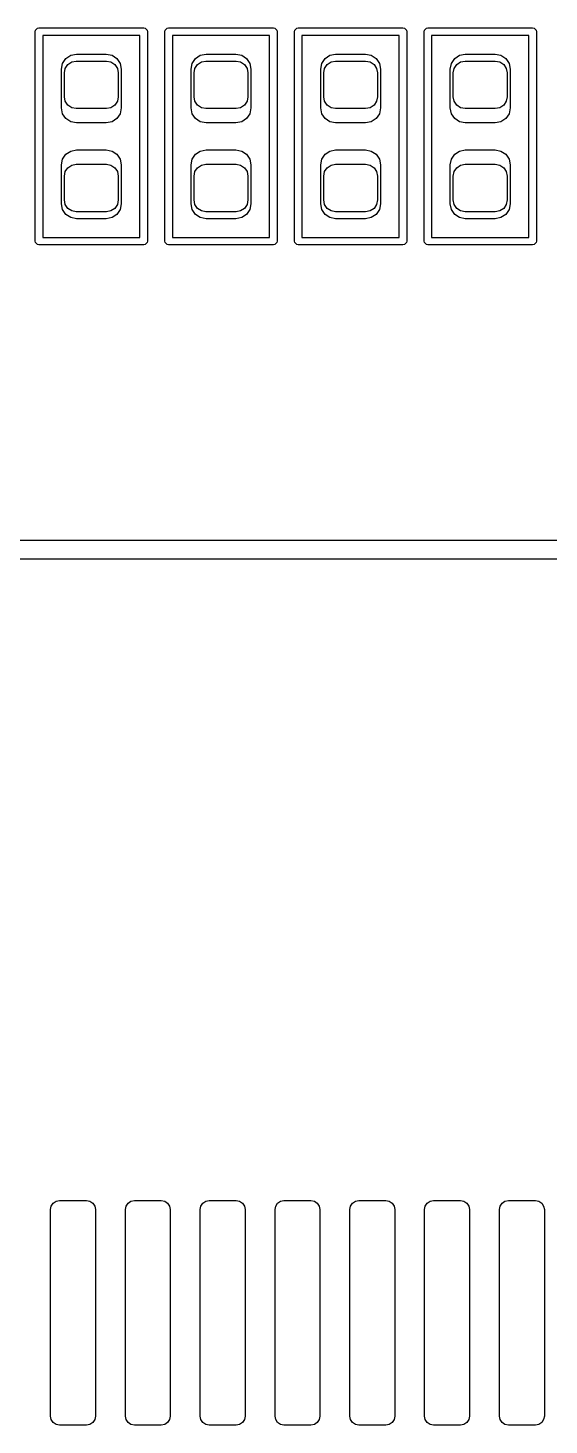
# Model space of a CAD drawing. Extents: x 76 to 193, y -170 to -23.
# Drawn here: x 143.44 to 146.93, y -87.93 to -78.6 of the extents above; entities that cross this region are included whole.
import ezdxf

# ---------------------------------------------------------------- set-up
doc = ezdxf.new("R2010")
doc.units = 0
doc.layers.add('BLACK', color=7, linetype='CONTINUOUS')

msp = doc.modelspace()

# ---------------------------------------------------------------- linework, layer by layer
at = {"layer": 'BLACK', "linetype": 'Continuous'}
for p, q in [((143.492166, -78.62057), (143.494069, -78.611003)), ((143.494069, -78.611003), (143.507599, -78.597473)), ((143.507599, -78.597473), (143.517166, -78.59557)), ((143.517166, -78.59557), (144.217166, -78.59557)), ((144.217166, -78.59557), (144.226733, -78.597473)), ((144.226733, -78.597473), (144.240263, -78.611003)), ((144.240263, -78.611003), (144.242166, -78.62057)), ((144.358499, -78.62057), (144.360402, -78.611003)), ((144.360402, -78.611003), (144.373932, -78.597473)), ((144.373932, -78.597473), (144.383499, -78.59557)), ((144.383499, -78.59557), (145.083499, -78.59557)), ((145.083499, -78.59557), (145.093066, -78.597473)), ((145.093066, -78.597473), (145.106596, -78.611003)), ((145.106596, -78.611003), (145.108499, -78.62057)), ((145.224832, -78.62057), (145.226735, -78.611003)), ((145.226735, -78.611003), (145.240265, -78.597473)), ((145.240265, -78.597473), (145.249832, -78.59557)), ((145.249832, -78.59557), (145.949832, -78.59557)), ((145.949832, -78.59557), (145.959399, -78.597473)), ((145.959399, -78.597473), (145.972929, -78.611003)), ((145.972929, -78.611003), (145.974832, -78.62057)), ((146.091165, -78.62057), (146.093068, -78.611003)), ((146.093068, -78.611003), (146.106598, -78.597473)), ((146.106598, -78.597473), (146.116165, -78.59557)), ((146.116165, -78.59557), (146.816165, -78.59557)), ((146.816165, -78.59557), (146.825732, -78.597473)), ((146.825732, -78.597473), (146.839262, -78.611003)), ((146.839262, -78.611003), (146.841165, -78.62057)), ((143.492166, -80.02057), (143.492166, -78.62057)), ((143.542166, -78.64557), (143.542166, -79.99557)), ((144.192166, -78.64557), (143.542166, -78.64557)), ((144.192166, -79.99557), (144.192166, -78.64557)), ((144.242166, -78.62057), (144.242166, -80.02057)), ((144.358499, -80.02057), (144.358499, -78.62057)), ((144.408499, -78.64557), (144.408499, -79.99557)), ((145.058499, -78.64557), (144.408499, -78.64557)), ((145.058499, -79.99557), (145.058499, -78.64557)), ((145.108499, -78.62057), (145.108499, -80.02057)), ((145.224832, -80.02057), (145.224832, -78.62057)), ((145.274832, -78.64557), (145.274832, -79.99557)), ((145.924832, -78.64557), (145.274832, -78.64557)), ((145.924832, -79.99557), (145.924832, -78.64557)), ((145.974832, -78.62057), (145.974832, -80.02057)), ((146.091165, -80.02057), (146.091165, -78.62057)), ((146.141165, -78.64557), (146.141165, -79.99557)), ((146.791165, -78.64557), (146.141165, -78.64557)), ((146.791165, -79.99557), (146.791165, -78.64557)), ((146.841165, -78.62057), (146.841165, -80.02057)), ((143.674778, -78.832302), (143.696455, -78.799859)), ((143.696455, -78.799859), (143.728898, -78.778182)), ((143.728898, -78.778182), (143.767166, -78.77057)), ((143.767166, -78.77057), (143.967166, -78.77057)), ((143.967166, -78.77057), (144.005434, -78.778182)), ((144.005434, -78.778182), (144.037877, -78.799859)), ((144.037877, -78.799859), (144.059554, -78.832302)), ((144.541111, -78.832302), (144.562788, -78.799859)), ((144.562788, -78.799859), (144.595231, -78.778182)), ((144.595231, -78.778182), (144.633499, -78.77057)), ((144.633499, -78.77057), (144.833499, -78.77057)), ((144.833499, -78.77057), (144.871767, -78.778182)), ((144.871767, -78.778182), (144.90421, -78.799859)), ((144.90421, -78.799859), (144.925887, -78.832302)), ((145.407444, -78.832302), (145.429121, -78.799859)), ((145.429121, -78.799859), (145.461564, -78.778182)), ((145.461564, -78.778182), (145.499832, -78.77057)), ((145.499832, -78.77057), (145.699832, -78.77057)), ((145.699832, -78.77057), (145.7381, -78.778182)), ((145.7381, -78.778182), (145.770543, -78.799859)), ((145.770543, -78.799859), (145.79222, -78.832302)), ((146.273777, -78.832302), (146.295454, -78.799859)), ((146.295454, -78.799859), (146.327897, -78.778182)), ((146.327897, -78.778182), (146.366165, -78.77057)), ((146.366165, -78.77057), (146.566165, -78.77057)), ((146.566165, -78.77057), (146.604433, -78.778182)), ((146.604433, -78.778182), (146.636876, -78.799859)), ((146.636876, -78.799859), (146.658553, -78.832302)), ((143.667166, -78.87057), (143.674778, -78.832302)), ((143.667166, -79.13057), (143.667166, -78.87057)), ((143.687166, -78.89607), (143.693218, -78.865647)), ((143.693218, -78.865647), (143.710451, -78.839855)), ((143.710451, -78.839855), (143.736243, -78.822622)), ((143.736243, -78.822622), (143.766666, -78.81657)), ((143.766666, -78.81657), (143.967666, -78.81657)), ((143.967666, -78.81657), (143.998089, -78.822622)), ((143.998089, -78.822622), (144.023881, -78.839855)), ((144.023881, -78.839855), (144.041114, -78.865647)), ((144.041114, -78.865647), (144.047166, -78.89607)), ((144.059554, -78.832302), (144.067166, -78.87057)), ((144.067166, -78.87057), (144.067166, -79.13057)), ((144.533499, -78.87057), (144.541111, -78.832302)), ((144.533499, -79.13057), (144.533499, -78.87057)), ((144.553499, -78.89607), (144.559551, -78.865647)), ((144.559551, -78.865647), (144.576784, -78.839855)), ((144.576784, -78.839855), (144.602576, -78.822622)), ((144.602576, -78.822622), (144.632999, -78.81657)), ((144.632999, -78.81657), (144.833999, -78.81657)), ((144.833999, -78.81657), (144.864422, -78.822622)), ((144.864422, -78.822622), (144.890214, -78.839855)), ((144.890214, -78.839855), (144.907447, -78.865647)), ((144.907447, -78.865647), (144.913499, -78.89607)), ((144.925887, -78.832302), (144.933499, -78.87057)), ((144.933499, -78.87057), (144.933499, -79.13057)), ((145.399832, -78.87057), (145.407444, -78.832302)), ((145.399832, -79.13057), (145.399832, -78.87057)), ((145.419832, -78.89607), (145.425884, -78.865647)), ((145.425884, -78.865647), (145.443117, -78.839855)), ((145.443117, -78.839855), (145.468909, -78.822622)), ((145.468909, -78.822622), (145.499332, -78.81657)), ((145.499332, -78.81657), (145.700332, -78.81657)), ((145.700332, -78.81657), (145.730755, -78.822622)), ((145.730755, -78.822622), (145.756547, -78.839855)), ((145.756547, -78.839855), (145.77378, -78.865647)), ((145.77378, -78.865647), (145.779832, -78.89607)), ((145.79222, -78.832302), (145.799832, -78.87057)), ((145.799832, -78.87057), (145.799832, -79.13057)), ((146.266165, -78.87057), (146.273777, -78.832302)), ((146.266165, -79.13057), (146.266165, -78.87057)), ((146.286165, -78.89607), (146.292217, -78.865647)), ((146.292217, -78.865647), (146.30945, -78.839855)), ((146.30945, -78.839855), (146.335242, -78.822622)), ((146.335242, -78.822622), (146.365665, -78.81657)), ((146.365665, -78.81657), (146.566665, -78.81657)), ((146.566665, -78.81657), (146.597088, -78.822622)), ((146.597088, -78.822622), (146.62288, -78.839855)), ((146.62288, -78.839855), (146.640113, -78.865647)), ((146.640113, -78.865647), (146.646165, -78.89607)), ((146.658553, -78.832302), (146.666165, -78.87057)), ((146.666165, -78.87057), (146.666165, -79.13057)), ((143.687166, -79.05507), (143.687166, -78.89607)), ((144.047166, -78.89607), (144.047166, -79.05507)), ((144.553499, -79.05507), (144.553499, -78.89607)), ((144.913499, -78.89607), (144.913499, -79.05507)), ((145.419832, -79.05507), (145.419832, -78.89607)), ((145.779832, -78.89607), (145.779832, -79.05507)), ((146.286165, -79.05507), (146.286165, -78.89607)), ((146.646165, -78.89607), (146.646165, -79.05507)), ((143.693218, -79.085493), (143.687166, -79.05507)), ((144.047166, -79.05507), (144.041114, -79.085493)), ((144.559551, -79.085493), (144.553499, -79.05507)), ((144.913499, -79.05507), (144.907447, -79.085493)), ((145.425884, -79.085493), (145.419832, -79.05507)), ((145.779832, -79.05507), (145.77378, -79.085493)), ((146.292217, -79.085493), (146.286165, -79.05507)), ((146.646165, -79.05507), (146.640113, -79.085493)), ((143.674778, -79.168838), (143.667166, -79.13057)), ((143.696455, -79.201281), (143.674778, -79.168838)), ((143.710451, -79.111285), (143.693218, -79.085493)), ((143.736243, -79.128518), (143.710451, -79.111285)), ((143.766666, -79.13457), (143.736243, -79.128518)), ((143.967666, -79.13457), (143.766666, -79.13457)), ((143.998089, -79.128518), (143.967666, -79.13457)), ((144.023881, -79.111285), (143.998089, -79.128518)), ((144.041114, -79.085493), (144.023881, -79.111285)), ((144.059554, -79.168838), (144.037877, -79.201281)), ((144.067166, -79.13057), (144.059554, -79.168838)), ((144.541111, -79.168838), (144.533499, -79.13057)), ((144.562788, -79.201281), (144.541111, -79.168838)), ((144.576784, -79.111285), (144.559551, -79.085493)), ((144.602576, -79.128518), (144.576784, -79.111285)), ((144.632999, -79.13457), (144.602576, -79.128518)), ((144.833999, -79.13457), (144.632999, -79.13457)), ((144.864422, -79.128518), (144.833999, -79.13457)), ((144.890214, -79.111285), (144.864422, -79.128518)), ((144.907447, -79.085493), (144.890214, -79.111285)), ((144.925887, -79.168838), (144.90421, -79.201281)), ((144.933499, -79.13057), (144.925887, -79.168838)), ((145.407444, -79.168838), (145.399832, -79.13057)), ((145.429121, -79.201281), (145.407444, -79.168838)), ((145.443117, -79.111285), (145.425884, -79.085493)), ((145.468909, -79.128518), (145.443117, -79.111285)), ((145.499332, -79.13457), (145.468909, -79.128518)), ((145.700332, -79.13457), (145.499332, -79.13457)), ((145.730755, -79.128518), (145.700332, -79.13457)), ((145.756547, -79.111285), (145.730755, -79.128518)), ((145.77378, -79.085493), (145.756547, -79.111285)), ((145.79222, -79.168838), (145.770543, -79.201281)), ((145.799832, -79.13057), (145.79222, -79.168838)), ((146.273777, -79.168838), (146.266165, -79.13057)), ((146.295454, -79.201281), (146.273777, -79.168838)), ((146.30945, -79.111285), (146.292217, -79.085493)), ((146.335242, -79.128518), (146.30945, -79.111285)), ((146.365665, -79.13457), (146.335242, -79.128518)), ((146.566665, -79.13457), (146.365665, -79.13457)), ((146.597088, -79.128518), (146.566665, -79.13457)), ((146.62288, -79.111285), (146.597088, -79.128518)), ((146.640113, -79.085493), (146.62288, -79.111285)), ((146.658553, -79.168838), (146.636876, -79.201281)), ((146.666165, -79.13057), (146.658553, -79.168838)), ((143.728898, -79.222958), (143.696455, -79.201281)), ((143.767166, -79.23057), (143.728898, -79.222958)), ((143.967166, -79.23057), (143.767166, -79.23057)), ((144.005434, -79.222958), (143.967166, -79.23057)), ((144.037877, -79.201281), (144.005434, -79.222958)), ((144.595231, -79.222958), (144.562788, -79.201281)), ((144.633499, -79.23057), (144.595231, -79.222958)), ((144.833499, -79.23057), (144.633499, -79.23057)), ((144.871767, -79.222958), (144.833499, -79.23057)), ((144.90421, -79.201281), (144.871767, -79.222958)), ((145.461564, -79.222958), (145.429121, -79.201281)), ((145.499832, -79.23057), (145.461564, -79.222958)), ((145.699832, -79.23057), (145.499832, -79.23057)), ((145.7381, -79.222958), (145.699832, -79.23057)), ((145.770543, -79.201281), (145.7381, -79.222958)), ((146.327897, -79.222958), (146.295454, -79.201281)), ((146.366165, -79.23057), (146.327897, -79.222958)), ((146.566165, -79.23057), (146.366165, -79.23057)), ((146.604433, -79.222958), (146.566165, -79.23057)), ((146.636876, -79.201281), (146.604433, -79.222958)), ((143.674778, -79.472302), (143.696455, -79.439859)), ((143.696455, -79.439859), (143.728898, -79.418182)), ((143.728898, -79.418182), (143.767166, -79.41057)), ((143.767166, -79.41057), (143.967166, -79.41057)), ((143.967166, -79.41057), (144.005434, -79.418182)), ((144.005434, -79.418182), (144.037877, -79.439859)), ((144.037877, -79.439859), (144.059554, -79.472302)), ((144.541111, -79.472302), (144.562788, -79.439859)), ((144.562788, -79.439859), (144.595231, -79.418182)), ((144.595231, -79.418182), (144.633499, -79.41057)), ((144.633499, -79.41057), (144.833499, -79.41057)), ((144.833499, -79.41057), (144.871767, -79.418182)), ((144.871767, -79.418182), (144.90421, -79.439859)), ((144.90421, -79.439859), (144.925887, -79.472302)), ((145.407444, -79.472302), (145.429121, -79.439859)), ((145.429121, -79.439859), (145.461564, -79.418182)), ((145.461564, -79.418182), (145.499832, -79.41057)), ((145.499832, -79.41057), (145.699832, -79.41057)), ((145.699832, -79.41057), (145.7381, -79.418182)), ((145.7381, -79.418182), (145.770543, -79.439859)), ((145.770543, -79.439859), (145.79222, -79.472302)), ((146.273777, -79.472302), (146.295454, -79.439859)), ((146.295454, -79.439859), (146.327897, -79.418182)), ((146.327897, -79.418182), (146.366165, -79.41057)), ((146.366165, -79.41057), (146.566165, -79.41057)), ((146.566165, -79.41057), (146.604433, -79.418182)), ((146.604433, -79.418182), (146.636876, -79.439859)), ((146.636876, -79.439859), (146.658553, -79.472302)), ((143.667166, -79.51057), (143.674778, -79.472302)), ((143.667166, -79.77057), (143.667166, -79.51057)), ((143.693218, -79.555647), (143.710451, -79.529855)), ((143.710451, -79.529855), (143.736243, -79.512622)), ((143.736243, -79.512622), (143.766666, -79.50657)), ((143.766666, -79.50657), (143.967666, -79.50657)), ((143.967666, -79.50657), (143.998089, -79.512622)), ((143.998089, -79.512622), (144.023881, -79.529855)), ((144.023881, -79.529855), (144.041114, -79.555647)), ((144.059554, -79.472302), (144.067166, -79.51057)), ((144.067166, -79.51057), (144.067166, -79.77057)), ((144.533499, -79.51057), (144.541111, -79.472302)), ((144.533499, -79.77057), (144.533499, -79.51057)), ((144.559551, -79.555647), (144.576784, -79.529855)), ((144.576784, -79.529855), (144.602576, -79.512622)), ((144.602576, -79.512622), (144.632999, -79.50657)), ((144.632999, -79.50657), (144.833999, -79.50657)), ((144.833999, -79.50657), (144.864422, -79.512622)), ((144.864422, -79.512622), (144.890214, -79.529855)), ((144.890214, -79.529855), (144.907447, -79.555647)), ((144.925887, -79.472302), (144.933499, -79.51057)), ((144.933499, -79.51057), (144.933499, -79.77057)), ((145.399832, -79.51057), (145.407444, -79.472302)), ((145.399832, -79.77057), (145.399832, -79.51057)), ((145.425884, -79.555647), (145.443117, -79.529855)), ((145.443117, -79.529855), (145.468909, -79.512622)), ((145.468909, -79.512622), (145.499332, -79.50657)), ((145.499332, -79.50657), (145.700332, -79.50657)), ((145.700332, -79.50657), (145.730755, -79.512622)), ((145.730755, -79.512622), (145.756547, -79.529855)), ((145.756547, -79.529855), (145.77378, -79.555647)), ((145.79222, -79.472302), (145.799832, -79.51057)), ((145.799832, -79.51057), (145.799832, -79.77057)), ((146.266165, -79.51057), (146.273777, -79.472302)), ((146.266165, -79.77057), (146.266165, -79.51057)), ((146.292217, -79.555647), (146.30945, -79.529855)), ((146.30945, -79.529855), (146.335242, -79.512622)), ((146.335242, -79.512622), (146.365665, -79.50657)), ((146.365665, -79.50657), (146.566665, -79.50657)), ((146.566665, -79.50657), (146.597088, -79.512622)), ((146.597088, -79.512622), (146.62288, -79.529855)), ((146.62288, -79.529855), (146.640113, -79.555647)), ((146.658553, -79.472302), (146.666165, -79.51057)), ((146.666165, -79.51057), (146.666165, -79.77057)), ((143.687166, -79.58607), (143.693218, -79.555647)), ((143.687166, -79.74507), (143.687166, -79.58607)), ((144.041114, -79.555647), (144.047166, -79.58607)), ((144.047166, -79.58607), (144.047166, -79.74507)), ((144.553499, -79.58607), (144.559551, -79.555647)), ((144.553499, -79.74507), (144.553499, -79.58607)), ((144.907447, -79.555647), (144.913499, -79.58607)), ((144.913499, -79.58607), (144.913499, -79.74507)), ((145.419832, -79.58607), (145.425884, -79.555647)), ((145.419832, -79.74507), (145.419832, -79.58607)), ((145.77378, -79.555647), (145.779832, -79.58607)), ((145.779832, -79.58607), (145.779832, -79.74507)), ((146.286165, -79.58607), (146.292217, -79.555647)), ((146.286165, -79.74507), (146.286165, -79.58607)), ((146.640113, -79.555647), (146.646165, -79.58607)), ((146.646165, -79.58607), (146.646165, -79.74507)), ((143.674778, -79.808838), (143.667166, -79.77057)), ((143.696455, -79.841281), (143.674778, -79.808838)), ((143.693218, -79.775493), (143.687166, -79.74507)), ((143.710451, -79.801285), (143.693218, -79.775493)), ((143.736243, -79.818518), (143.710451, -79.801285)), ((143.766666, -79.82457), (143.736243, -79.818518)), ((143.967666, -79.82457), (143.766666, -79.82457)), ((143.998089, -79.818518), (143.967666, -79.82457)), ((144.023881, -79.801285), (143.998089, -79.818518)), ((144.041114, -79.775493), (144.023881, -79.801285)), ((144.059554, -79.808838), (144.037877, -79.841281)), ((144.047166, -79.74507), (144.041114, -79.775493)), ((144.067166, -79.77057), (144.059554, -79.808838)), ((144.541111, -79.808838), (144.533499, -79.77057)), ((144.562788, -79.841281), (144.541111, -79.808838)), ((144.559551, -79.775493), (144.553499, -79.74507)), ((144.576784, -79.801285), (144.559551, -79.775493)), ((144.602576, -79.818518), (144.576784, -79.801285)), ((144.632999, -79.82457), (144.602576, -79.818518)), ((144.833999, -79.82457), (144.632999, -79.82457)), ((144.864422, -79.818518), (144.833999, -79.82457)), ((144.890214, -79.801285), (144.864422, -79.818518)), ((144.907447, -79.775493), (144.890214, -79.801285)), ((144.925887, -79.808838), (144.90421, -79.841281)), ((144.913499, -79.74507), (144.907447, -79.775493)), ((144.933499, -79.77057), (144.925887, -79.808838)), ((145.407444, -79.808838), (145.399832, -79.77057)), ((145.429121, -79.841281), (145.407444, -79.808838)), ((145.425884, -79.775493), (145.419832, -79.74507)), ((145.443117, -79.801285), (145.425884, -79.775493)), ((145.468909, -79.818518), (145.443117, -79.801285)), ((145.499332, -79.82457), (145.468909, -79.818518)), ((145.700332, -79.82457), (145.499332, -79.82457)), ((145.730755, -79.818518), (145.700332, -79.82457)), ((145.756547, -79.801285), (145.730755, -79.818518)), ((145.77378, -79.775493), (145.756547, -79.801285)), ((145.79222, -79.808838), (145.770543, -79.841281)), ((145.779832, -79.74507), (145.77378, -79.775493)), ((145.799832, -79.77057), (145.79222, -79.808838)), ((146.273777, -79.808838), (146.266165, -79.77057)), ((146.295454, -79.841281), (146.273777, -79.808838)), ((146.292217, -79.775493), (146.286165, -79.74507)), ((146.30945, -79.801285), (146.292217, -79.775493)), ((146.335242, -79.818518), (146.30945, -79.801285)), ((146.365665, -79.82457), (146.335242, -79.818518)), ((146.566665, -79.82457), (146.365665, -79.82457)), ((146.597088, -79.818518), (146.566665, -79.82457)), ((146.62288, -79.801285), (146.597088, -79.818518)), ((146.640113, -79.775493), (146.62288, -79.801285)), ((146.658553, -79.808838), (146.636876, -79.841281)), ((146.646165, -79.74507), (146.640113, -79.775493)), ((146.666165, -79.77057), (146.658553, -79.808838)), ((143.728898, -79.862958), (143.696455, -79.841281)), ((143.767166, -79.87057), (143.728898, -79.862958)), ((143.967166, -79.87057), (143.767166, -79.87057)), ((144.005434, -79.862958), (143.967166, -79.87057)), ((144.037877, -79.841281), (144.005434, -79.862958)), ((144.595231, -79.862958), (144.562788, -79.841281)), ((144.633499, -79.87057), (144.595231, -79.862958)), ((144.833499, -79.87057), (144.633499, -79.87057)), ((144.871767, -79.862958), (144.833499, -79.87057)), ((144.90421, -79.841281), (144.871767, -79.862958)), ((145.461564, -79.862958), (145.429121, -79.841281)), ((145.499832, -79.87057), (145.461564, -79.862958)), ((145.699832, -79.87057), (145.499832, -79.87057)), ((145.7381, -79.862958), (145.699832, -79.87057)), ((145.770543, -79.841281), (145.7381, -79.862958)), ((146.327897, -79.862958), (146.295454, -79.841281)), ((146.366165, -79.87057), (146.327897, -79.862958)), ((146.566165, -79.87057), (146.366165, -79.87057)), ((146.604433, -79.862958), (146.566165, -79.87057)), ((146.636876, -79.841281), (146.604433, -79.862958)), ((143.542166, -79.99557), (144.192166, -79.99557)), ((144.408499, -79.99557), (145.058499, -79.99557)), ((145.274832, -79.99557), (145.924832, -79.99557)), ((146.141165, -79.99557), (146.791165, -79.99557)), ((143.494069, -80.030137), (143.492166, -80.02057)), ((143.507599, -80.043667), (143.494069, -80.030137)), ((143.517166, -80.04557), (143.507599, -80.043667)), ((144.217166, -80.04557), (143.517166, -80.04557)), ((144.226733, -80.043667), (144.217166, -80.04557)), ((144.240263, -80.030137), (144.226733, -80.043667)), ((144.242166, -80.02057), (144.240263, -80.030137)), ((144.360402, -80.030137), (144.358499, -80.02057)), ((144.373932, -80.043667), (144.360402, -80.030137)), ((144.383499, -80.04557), (144.373932, -80.043667)), ((145.083499, -80.04557), (144.383499, -80.04557)), ((145.093066, -80.043667), (145.083499, -80.04557)), ((145.106596, -80.030137), (145.093066, -80.043667)), ((145.108499, -80.02057), (145.106596, -80.030137)), ((145.226735, -80.030137), (145.224832, -80.02057)), ((145.240265, -80.043667), (145.226735, -80.030137)), ((145.249832, -80.04557), (145.240265, -80.043667)), ((145.949832, -80.04557), (145.249832, -80.04557)), ((145.959399, -80.043667), (145.949832, -80.04557)), ((145.972929, -80.030137), (145.959399, -80.043667)), ((145.974832, -80.02057), (145.972929, -80.030137)), ((146.093068, -80.030137), (146.091165, -80.02057)), ((146.106598, -80.043667), (146.093068, -80.030137)), ((146.116165, -80.04557), (146.106598, -80.043667)), ((146.816165, -80.04557), (146.116165, -80.04557)), ((146.825732, -80.043667), (146.816165, -80.04557)), ((146.839262, -80.030137), (146.825732, -80.043667)), ((146.841165, -80.02057), (146.839262, -80.030137)), ((140.1045, -82.01882), (157.8845, -82.01882)), ((157.821, -82.14582), (140.168, -82.14582)), ((143.599067, -86.469359), (143.612074, -86.449894)), ((143.599067, -86.469359), (143.612074, -86.449894)), ((143.612074, -86.449894), (143.631539, -86.436887)), ((143.612074, -86.449894), (143.631539, -86.436887)), ((143.631539, -86.436887), (143.6545, -86.43232)), ((143.631539, -86.436887), (143.6545, -86.43232)), ((143.6545, -86.43232), (143.8345, -86.43232)), ((143.6545, -86.43232), (143.8345, -86.43232)), ((143.8345, -86.43232), (143.857461, -86.436887)), ((143.8345, -86.43232), (143.857461, -86.436887)), ((143.857461, -86.436887), (143.876926, -86.449894)), ((143.857461, -86.436887), (143.876926, -86.449894)), ((143.876926, -86.449894), (143.889933, -86.469359)), ((143.876926, -86.449894), (143.889933, -86.469359)), ((144.099067, -86.469359), (144.112074, -86.449894)), ((144.099067, -86.469359), (144.112074, -86.449894)), ((144.112074, -86.449894), (144.131539, -86.436887)), ((144.112074, -86.449894), (144.131539, -86.436887)), ((144.131539, -86.436887), (144.1545, -86.43232)), ((144.131539, -86.436887), (144.1545, -86.43232)), ((144.1545, -86.43232), (144.3345, -86.43232)), ((144.1545, -86.43232), (144.3345, -86.43232)), ((144.3345, -86.43232), (144.357461, -86.436887)), ((144.3345, -86.43232), (144.357461, -86.436887)), ((144.357461, -86.436887), (144.376926, -86.449894)), ((144.357461, -86.436887), (144.376926, -86.449894)), ((144.376926, -86.449894), (144.389933, -86.469359)), ((144.376926, -86.449894), (144.389933, -86.469359)), ((144.599067, -86.469359), (144.612074, -86.449894)), ((144.599067, -86.469359), (144.612074, -86.449894)), ((144.612074, -86.449894), (144.631539, -86.436887)), ((144.612074, -86.449894), (144.631539, -86.436887)), ((144.631539, -86.436887), (144.6545, -86.43232)), ((144.631539, -86.436887), (144.6545, -86.43232)), ((144.6545, -86.43232), (144.8345, -86.43232)), ((144.6545, -86.43232), (144.8345, -86.43232)), ((144.8345, -86.43232), (144.857461, -86.436887)), ((144.8345, -86.43232), (144.857461, -86.436887)), ((144.857461, -86.436887), (144.876926, -86.449894)), ((144.857461, -86.436887), (144.876926, -86.449894)), ((144.876926, -86.449894), (144.889933, -86.469359)), ((144.876926, -86.449894), (144.889933, -86.469359)), ((145.099067, -86.469359), (145.112074, -86.449894)), ((145.099067, -86.469359), (145.112074, -86.449894)), ((145.112074, -86.449894), (145.131539, -86.436887)), ((145.112074, -86.449894), (145.131539, -86.436887)), ((145.131539, -86.436887), (145.1545, -86.43232)), ((145.131539, -86.436887), (145.1545, -86.43232)), ((145.1545, -86.43232), (145.3345, -86.43232)), ((145.1545, -86.43232), (145.3345, -86.43232)), ((145.3345, -86.43232), (145.357461, -86.436887)), ((145.3345, -86.43232), (145.357461, -86.436887)), ((145.357461, -86.436887), (145.376926, -86.449894)), ((145.357461, -86.436887), (145.376926, -86.449894)), ((145.376926, -86.449894), (145.389933, -86.469359)), ((145.376926, -86.449894), (145.389933, -86.469359)), ((145.599067, -86.469359), (145.612074, -86.449894)), ((145.599067, -86.469359), (145.612074, -86.449894)), ((145.612074, -86.449894), (145.631539, -86.436887)), ((145.612074, -86.449894), (145.631539, -86.436887)), ((145.631539, -86.436887), (145.6545, -86.43232)), ((145.631539, -86.436887), (145.6545, -86.43232)), ((145.6545, -86.43232), (145.8345, -86.43232)), ((145.6545, -86.43232), (145.8345, -86.43232)), ((145.8345, -86.43232), (145.857461, -86.436887)), ((145.8345, -86.43232), (145.857461, -86.436887)), ((145.857461, -86.436887), (145.876926, -86.449894)), ((145.857461, -86.436887), (145.876926, -86.449894)), ((145.876926, -86.449894), (145.889933, -86.469359)), ((145.876926, -86.449894), (145.889933, -86.469359)), ((146.099067, -86.469359), (146.112074, -86.449894)), ((146.099067, -86.469359), (146.112074, -86.449894)), ((146.112074, -86.449894), (146.131539, -86.436887)), ((146.112074, -86.449894), (146.131539, -86.436887)), ((146.131539, -86.436887), (146.1545, -86.43232)), ((146.131539, -86.436887), (146.1545, -86.43232)), ((146.1545, -86.43232), (146.3345, -86.43232)), ((146.1545, -86.43232), (146.3345, -86.43232)), ((146.3345, -86.43232), (146.357461, -86.436887)), ((146.3345, -86.43232), (146.357461, -86.436887)), ((146.357461, -86.436887), (146.376926, -86.449894)), ((146.357461, -86.436887), (146.376926, -86.449894)), ((146.376926, -86.449894), (146.389933, -86.469359)), ((146.376926, -86.449894), (146.389933, -86.469359)), ((146.599067, -86.469359), (146.612074, -86.449894)), ((146.599067, -86.469359), (146.612074, -86.449894)), ((146.612074, -86.449894), (146.631539, -86.436887)), ((146.612074, -86.449894), (146.631539, -86.436887)), ((146.631539, -86.436887), (146.6545, -86.43232)), ((146.631539, -86.436887), (146.6545, -86.43232)), ((146.6545, -86.43232), (146.8345, -86.43232)), ((146.6545, -86.43232), (146.8345, -86.43232)), ((146.8345, -86.43232), (146.857461, -86.436887)), ((146.8345, -86.43232), (146.857461, -86.436887)), ((146.857461, -86.436887), (146.876926, -86.449894)), ((146.857461, -86.436887), (146.876926, -86.449894)), ((146.876926, -86.449894), (146.889933, -86.469359)), ((146.876926, -86.449894), (146.889933, -86.469359)), ((143.5945, -86.49232), (143.599067, -86.469359)), ((143.5945, -86.49232), (143.599067, -86.469359)), ((143.5945, -87.87232), (143.5945, -86.49232)), ((143.5945, -87.87232), (143.5945, -86.49232)), ((143.889933, -86.469359), (143.8945, -86.49232)), ((143.889933, -86.469359), (143.8945, -86.49232)), ((143.8945, -86.49232), (143.8945, -87.87232)), ((143.8945, -86.49232), (143.8945, -87.87232)), ((144.0945, -86.49232), (144.099067, -86.469359)), ((144.0945, -86.49232), (144.099067, -86.469359)), ((144.0945, -87.87232), (144.0945, -86.49232)), ((144.0945, -87.87232), (144.0945, -86.49232)), ((144.389933, -86.469359), (144.3945, -86.49232)), ((144.389933, -86.469359), (144.3945, -86.49232)), ((144.3945, -86.49232), (144.3945, -87.87232)), ((144.3945, -86.49232), (144.3945, -87.87232)), ((144.5945, -86.49232), (144.599067, -86.469359)), ((144.5945, -86.49232), (144.599067, -86.469359)), ((144.5945, -87.87232), (144.5945, -86.49232)), ((144.5945, -87.87232), (144.5945, -86.49232)), ((144.889933, -86.469359), (144.8945, -86.49232)), ((144.889933, -86.469359), (144.8945, -86.49232)), ((144.8945, -86.49232), (144.8945, -87.87232)), ((144.8945, -86.49232), (144.8945, -87.87232)), ((145.0945, -86.49232), (145.099067, -86.469359)), ((145.0945, -86.49232), (145.099067, -86.469359)), ((145.0945, -87.87232), (145.0945, -86.49232)), ((145.0945, -87.87232), (145.0945, -86.49232)), ((145.389933, -86.469359), (145.3945, -86.49232)), ((145.389933, -86.469359), (145.3945, -86.49232)), ((145.3945, -86.49232), (145.3945, -87.87232)), ((145.3945, -86.49232), (145.3945, -87.87232)), ((145.5945, -86.49232), (145.599067, -86.469359)), ((145.5945, -86.49232), (145.599067, -86.469359)), ((145.5945, -87.87232), (145.5945, -86.49232)), ((145.5945, -87.87232), (145.5945, -86.49232)), ((145.889933, -86.469359), (145.8945, -86.49232)), ((145.889933, -86.469359), (145.8945, -86.49232)), ((145.8945, -86.49232), (145.8945, -87.87232)), ((145.8945, -86.49232), (145.8945, -87.87232)), ((146.0945, -86.49232), (146.099067, -86.469359)), ((146.0945, -86.49232), (146.099067, -86.469359)), ((146.0945, -87.87232), (146.0945, -86.49232)), ((146.0945, -87.87232), (146.0945, -86.49232)), ((146.389933, -86.469359), (146.3945, -86.49232)), ((146.389933, -86.469359), (146.3945, -86.49232)), ((146.3945, -86.49232), (146.3945, -87.87232)), ((146.3945, -86.49232), (146.3945, -87.87232)), ((146.5945, -86.49232), (146.599067, -86.469359)), ((146.5945, -86.49232), (146.599067, -86.469359)), ((146.5945, -87.87232), (146.5945, -86.49232)), ((146.5945, -87.87232), (146.5945, -86.49232)), ((146.889933, -86.469359), (146.8945, -86.49232)), ((146.889933, -86.469359), (146.8945, -86.49232)), ((146.8945, -86.49232), (146.8945, -87.87232)), ((146.8945, -86.49232), (146.8945, -87.87232)), ((143.599067, -87.895281), (143.5945, -87.87232)), ((143.599067, -87.895281), (143.5945, -87.87232)), ((143.612074, -87.914746), (143.599067, -87.895281)), ((143.612074, -87.914746), (143.599067, -87.895281)), ((143.631539, -87.927753), (143.612074, -87.914746)), ((143.631539, -87.927753), (143.612074, -87.914746)), ((143.6545, -87.93232), (143.631539, -87.927753)), ((143.6545, -87.93232), (143.631539, -87.927753)), ((143.8345, -87.93232), (143.6545, -87.93232)), ((143.8345, -87.93232), (143.6545, -87.93232)), ((143.857461, -87.927753), (143.8345, -87.93232)), ((143.857461, -87.927753), (143.8345, -87.93232)), ((143.876926, -87.914746), (143.857461, -87.927753)), ((143.876926, -87.914746), (143.857461, -87.927753)), ((143.889933, -87.895281), (143.876926, -87.914746)), ((143.889933, -87.895281), (143.876926, -87.914746)), ((143.8945, -87.87232), (143.889933, -87.895281)), ((143.8945, -87.87232), (143.889933, -87.895281)), ((144.099067, -87.895281), (144.0945, -87.87232)), ((144.099067, -87.895281), (144.0945, -87.87232)), ((144.112074, -87.914746), (144.099067, -87.895281)), ((144.112074, -87.914746), (144.099067, -87.895281)), ((144.131539, -87.927753), (144.112074, -87.914746)), ((144.131539, -87.927753), (144.112074, -87.914746)), ((144.1545, -87.93232), (144.131539, -87.927753)), ((144.1545, -87.93232), (144.131539, -87.927753)), ((144.3345, -87.93232), (144.1545, -87.93232)), ((144.3345, -87.93232), (144.1545, -87.93232)), ((144.357461, -87.927753), (144.3345, -87.93232)), ((144.357461, -87.927753), (144.3345, -87.93232)), ((144.376926, -87.914746), (144.357461, -87.927753)), ((144.376926, -87.914746), (144.357461, -87.927753)), ((144.389933, -87.895281), (144.376926, -87.914746)), ((144.389933, -87.895281), (144.376926, -87.914746)), ((144.3945, -87.87232), (144.389933, -87.895281)), ((144.3945, -87.87232), (144.389933, -87.895281)), ((144.599067, -87.895281), (144.5945, -87.87232)), ((144.599067, -87.895281), (144.5945, -87.87232)), ((144.612074, -87.914746), (144.599067, -87.895281)), ((144.612074, -87.914746), (144.599067, -87.895281)), ((144.631539, -87.927753), (144.612074, -87.914746)), ((144.631539, -87.927753), (144.612074, -87.914746)), ((144.6545, -87.93232), (144.631539, -87.927753)), ((144.6545, -87.93232), (144.631539, -87.927753)), ((144.8345, -87.93232), (144.6545, -87.93232)), ((144.8345, -87.93232), (144.6545, -87.93232)), ((144.857461, -87.927753), (144.8345, -87.93232)), ((144.857461, -87.927753), (144.8345, -87.93232)), ((144.876926, -87.914746), (144.857461, -87.927753)), ((144.876926, -87.914746), (144.857461, -87.927753)), ((144.889933, -87.895281), (144.876926, -87.914746)), ((144.889933, -87.895281), (144.876926, -87.914746)), ((144.8945, -87.87232), (144.889933, -87.895281)), ((144.8945, -87.87232), (144.889933, -87.895281)), ((145.099067, -87.895281), (145.0945, -87.87232)), ((145.099067, -87.895281), (145.0945, -87.87232)), ((145.112074, -87.914746), (145.099067, -87.895281)), ((145.112074, -87.914746), (145.099067, -87.895281)), ((145.131539, -87.927753), (145.112074, -87.914746)), ((145.131539, -87.927753), (145.112074, -87.914746)), ((145.1545, -87.93232), (145.131539, -87.927753)), ((145.1545, -87.93232), (145.131539, -87.927753)), ((145.3345, -87.93232), (145.1545, -87.93232)), ((145.3345, -87.93232), (145.1545, -87.93232)), ((145.357461, -87.927753), (145.3345, -87.93232)), ((145.357461, -87.927753), (145.3345, -87.93232)), ((145.376926, -87.914746), (145.357461, -87.927753)), ((145.376926, -87.914746), (145.357461, -87.927753)), ((145.389933, -87.895281), (145.376926, -87.914746)), ((145.389933, -87.895281), (145.376926, -87.914746)), ((145.3945, -87.87232), (145.389933, -87.895281)), ((145.3945, -87.87232), (145.389933, -87.895281)), ((145.599067, -87.895281), (145.5945, -87.87232)), ((145.599067, -87.895281), (145.5945, -87.87232)), ((145.612074, -87.914746), (145.599067, -87.895281)), ((145.612074, -87.914746), (145.599067, -87.895281)), ((145.631539, -87.927753), (145.612074, -87.914746)), ((145.631539, -87.927753), (145.612074, -87.914746)), ((145.6545, -87.93232), (145.631539, -87.927753)), ((145.6545, -87.93232), (145.631539, -87.927753)), ((145.8345, -87.93232), (145.6545, -87.93232)), ((145.8345, -87.93232), (145.6545, -87.93232)), ((145.857461, -87.927753), (145.8345, -87.93232)), ((145.857461, -87.927753), (145.8345, -87.93232)), ((145.876926, -87.914746), (145.857461, -87.927753)), ((145.876926, -87.914746), (145.857461, -87.927753)), ((145.889933, -87.895281), (145.876926, -87.914746)), ((145.889933, -87.895281), (145.876926, -87.914746)), ((145.8945, -87.87232), (145.889933, -87.895281)), ((145.8945, -87.87232), (145.889933, -87.895281)), ((146.099067, -87.895281), (146.0945, -87.87232)), ((146.099067, -87.895281), (146.0945, -87.87232)), ((146.112074, -87.914746), (146.099067, -87.895281)), ((146.112074, -87.914746), (146.099067, -87.895281)), ((146.131539, -87.927753), (146.112074, -87.914746)), ((146.131539, -87.927753), (146.112074, -87.914746)), ((146.1545, -87.93232), (146.131539, -87.927753)), ((146.1545, -87.93232), (146.131539, -87.927753)), ((146.3345, -87.93232), (146.1545, -87.93232)), ((146.3345, -87.93232), (146.1545, -87.93232)), ((146.357461, -87.927753), (146.3345, -87.93232)), ((146.357461, -87.927753), (146.3345, -87.93232)), ((146.376926, -87.914746), (146.357461, -87.927753)), ((146.376926, -87.914746), (146.357461, -87.927753)), ((146.389933, -87.895281), (146.376926, -87.914746)), ((146.389933, -87.895281), (146.376926, -87.914746)), ((146.3945, -87.87232), (146.389933, -87.895281)), ((146.3945, -87.87232), (146.389933, -87.895281)), ((146.599067, -87.895281), (146.5945, -87.87232)), ((146.599067, -87.895281), (146.5945, -87.87232)), ((146.612074, -87.914746), (146.599067, -87.895281)), ((146.612074, -87.914746), (146.599067, -87.895281)), ((146.631539, -87.927753), (146.612074, -87.914746)), ((146.631539, -87.927753), (146.612074, -87.914746)), ((146.6545, -87.93232), (146.631539, -87.927753)), ((146.6545, -87.93232), (146.631539, -87.927753)), ((146.8345, -87.93232), (146.6545, -87.93232)), ((146.8345, -87.93232), (146.6545, -87.93232)), ((146.857461, -87.927753), (146.8345, -87.93232)), ((146.857461, -87.927753), (146.8345, -87.93232)), ((146.876926, -87.914746), (146.857461, -87.927753)), ((146.876926, -87.914746), (146.857461, -87.927753)), ((146.889933, -87.895281), (146.876926, -87.914746)), ((146.889933, -87.895281), (146.876926, -87.914746)), ((146.8945, -87.87232), (146.889933, -87.895281)), ((146.8945, -87.87232), (146.889933, -87.895281))]:
    msp.add_line(p, q, dxfattribs=at)

doc.saveas('drawing.dxf')
